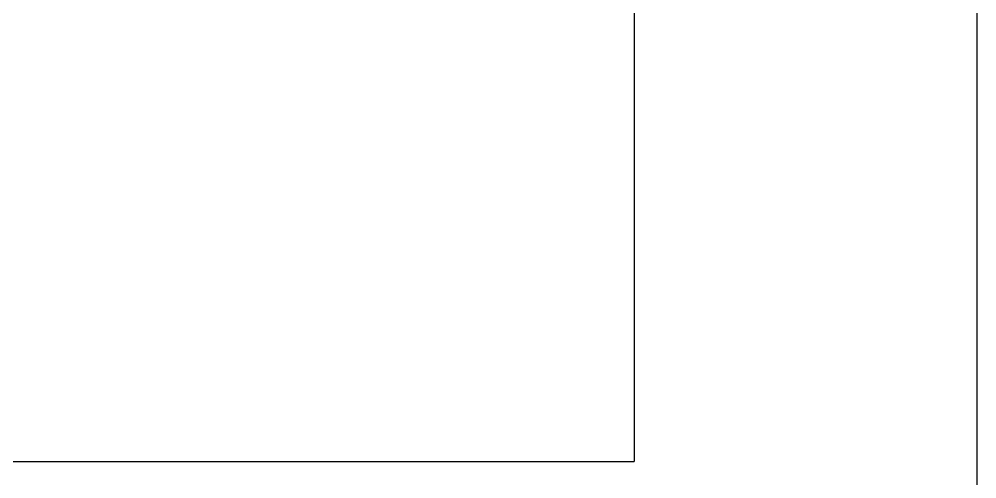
# Model space of a CAD drawing. Header units: millimetres. Extents: x -34838 to 729576, y -214038 to 121482.
# Drawn here: x 607126.4 to 607423.3, y -51101.8 to -50959.2 of the extents above; entities that cross this region are included whole.
import ezdxf
from ezdxf.enums import TextEntityAlignment as Align

# ---------------------------------------------------------------- set-up
doc = ezdxf.new("R2010")
doc.units = ezdxf.units.MM
doc.header["$MEASUREMENT"] = 0
doc.linetypes.add('DASHEDX2', pattern=[38.1, 25.4, -12.7])
doc.layers.add('OBORUD-Plosk', color=1, linetype='Continuous')
doc.layers.add('OBORUD-Testi', color=2, linetype='Continuous')
doc.styles.add('ROMANS', font='romans', dxfattribs={"height": 12})

# ---------------------------------------------------------------- blocks, each defined once
blk = doc.blocks.new('T11A')
at = {"layer": 'OBORUD-Plosk'}
blk.add_line((0, -70), (0, 0), dxfattribs=at)
at = {"layer": 'OBORUD-Testi', "style": 'ROMANS'}
for tag, p, flags in [('MOD', (0, 33.5), 9), ('AREA', (0, 14.071), 1)]:
    blk.add_attdef(tag, p, '', height=12, dxfattribs=dict(at, flags=flags))
blk.add_attdef('POS', text='', height=12, dxfattribs=at).set_placement((16, -85), align=Align.MIDDLE)

msp = doc.modelspace()

# ---------------------------------------------------------------- linework, layer by layer
at = {"layer": 'OBORUD-Plosk'}
for p in [(607317.12, -50646.37, -10), (606844.62, -51096.37, -10)]:
    msp.add_line(p, (607317.12, -51096.37, -10), dxfattribs=at)

# ---------------------------------------------------------------- block references
at = {"layer": 'OBORUD-Plosk', "color": 1, "linetype": 'DASHEDX2', "xscale": 10, "yscale": 10, "zscale": 10, "rotation": 180}
msp.add_blockref('T11A', (607423.31, -51264.51), dxfattribs=at)

doc.saveas('drawing.dxf')
